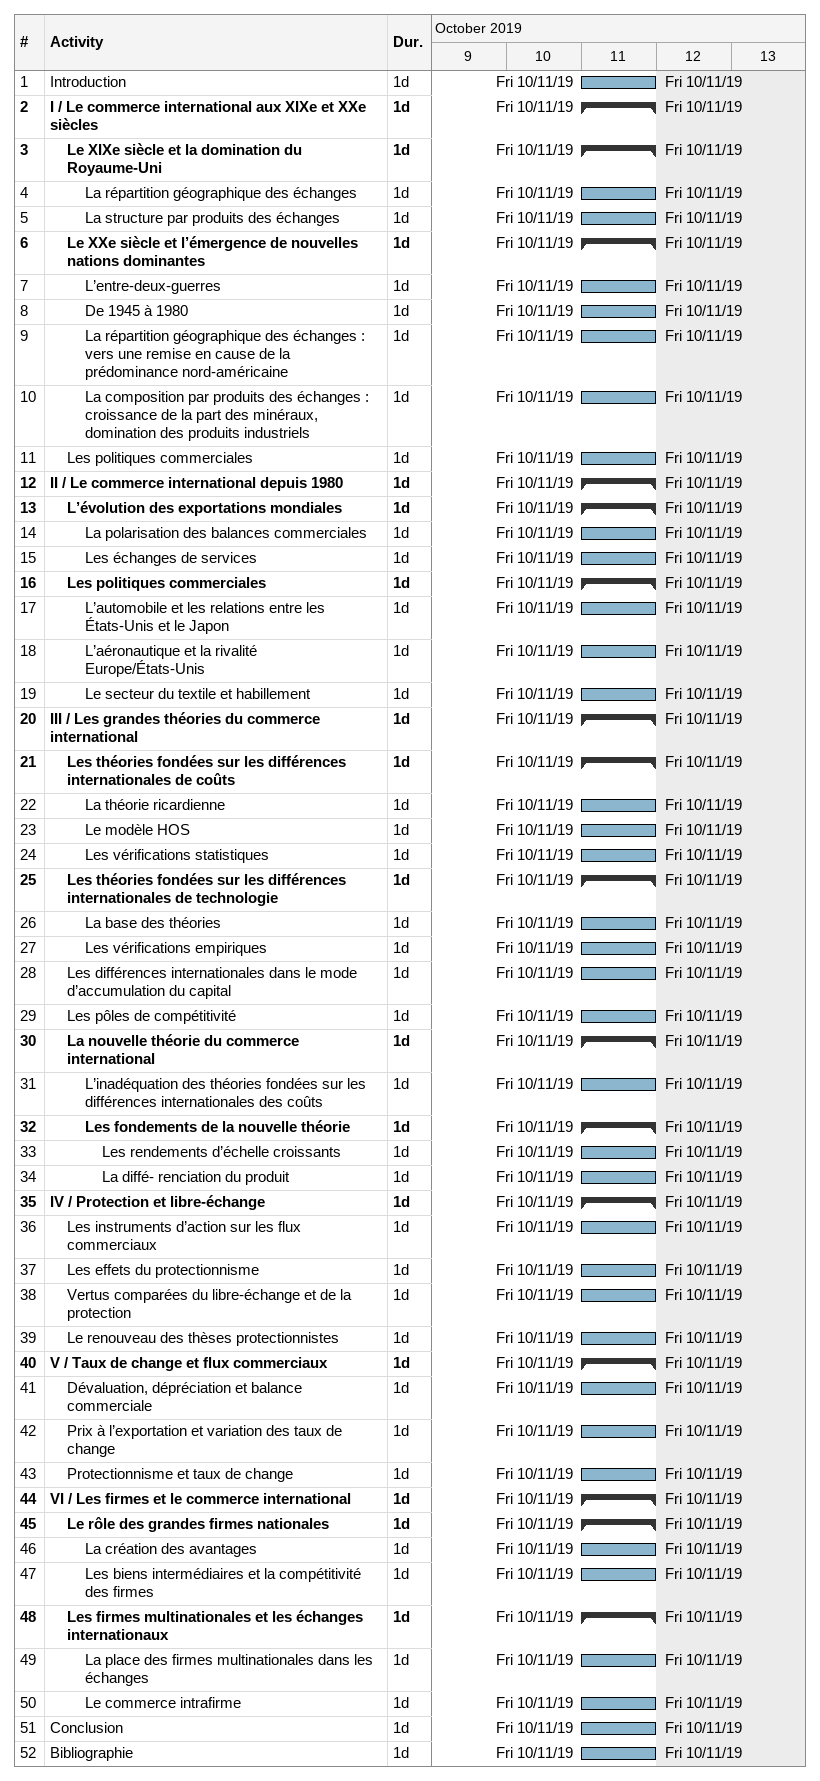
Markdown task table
| ID | Level | Task | Duration | Start | Finish |
|---|---|---|---|---|---|
| 1 | 1 | Introduction | 1d | 2019-10-11 | 2019-10-11 |
| 2 | 1 | **I / Le commerce international aux XIXe et XXe siècles** | 1d | 2019-10-11 | 2019-10-11 |
| 3 | 2 | **Le XIXe siècle et la domination du Royaume-Uni** | 1d | 2019-10-11 | 2019-10-11 |
| 4 | 3 | La répartition géographique des échanges | 1d | 2019-10-11 | 2019-10-11 |
| 5 | 3 | La structure par produits des échanges | 1d | 2019-10-11 | 2019-10-11 |
| 6 | 2 | **Le XXe siècle et l’émergence de nouvelles nations dominantes** | 1d | 2019-10-11 | 2019-10-11 |
| 7 | 3 | L’entre-deux-guerres | 1d | 2019-10-11 | 2019-10-11 |
| 8 | 3 | De 1945 à 1980 | 1d | 2019-10-11 | 2019-10-11 |
| 9 | 3 | La répartition géographique des échanges : vers une remise en cause de la prédominance nord-américaine | 1d | 2019-10-11 | 2019-10-11 |
| 10 | 3 | La composition par produits des échanges : croissance de la part des minéraux, domination des produits industriels | 1d | 2019-10-11 | 2019-10-11 |
| 11 | 2 | Les politiques commerciales | 1d | 2019-10-11 | 2019-10-11 |
| 12 | 1 | **II / Le commerce international depuis 1980** | 1d | 2019-10-11 | 2019-10-11 |
| 13 | 2 | **L’évolution des exportations mondiales** | 1d | 2019-10-11 | 2019-10-11 |
| 14 | 3 | La polarisation des balances commerciales | 1d | 2019-10-11 | 2019-10-11 |
| 15 | 3 | Les échanges de services | 1d | 2019-10-11 | 2019-10-11 |
| 16 | 2 | **Les politiques commerciales** | 1d | 2019-10-11 | 2019-10-11 |
| 17 | 3 | L’automobile et les relations entre les États-Unis et le Japon | 1d | 2019-10-11 | 2019-10-11 |
| 18 | 3 | L’aéronautique et la rivalité Europe/États-Unis | 1d | 2019-10-11 | 2019-10-11 |
| 19 | 3 | Le secteur du textile et habillement | 1d | 2019-10-11 | 2019-10-11 |
| 20 | 1 | **III / Les grandes théories du commerce international** | 1d | 2019-10-11 | 2019-10-11 |
| 21 | 2 | **Les théories fondées sur les différences internationales de coûts** | 1d | 2019-10-11 | 2019-10-11 |
| 22 | 3 | La théorie ricardienne | 1d | 2019-10-11 | 2019-10-11 |
| 23 | 3 | Le modèle HOS | 1d | 2019-10-11 | 2019-10-11 |
| 24 | 3 | Les vérifications statistiques | 1d | 2019-10-11 | 2019-10-11 |
| 25 | 2 | **Les théories fondées sur les différences internationales de technologie** | 1d | 2019-10-11 | 2019-10-11 |
| 26 | 3 | La base des théories | 1d | 2019-10-11 | 2019-10-11 |
| 27 | 3 | Les vérifications empiriques | 1d | 2019-10-11 | 2019-10-11 |
| 28 | 2 | Les différences internationales dans le mode d’accumulation du capital | 1d | 2019-10-11 | 2019-10-11 |
| 29 | 2 | Les pôles de compétitivité | 1d | 2019-10-11 | 2019-10-11 |
| 30 | 2 | **La nouvelle théorie du commerce international** | 1d | 2019-10-11 | 2019-10-11 |
| 31 | 3 | L’inadéquation des théories fondées sur les différences internationales des coûts | 1d | 2019-10-11 | 2019-10-11 |
| 32 | 3 | **Les fondements de la nouvelle théorie** | 1d | 2019-10-11 | 2019-10-11 |
| 33 | 4 | Les rendements d’échelle croissants | 1d | 2019-10-11 | 2019-10-11 |
| 34 | 4 | La diffé- renciation du produit | 1d | 2019-10-11 | 2019-10-11 |
| 35 | 1 | **IV / Protection et libre-échange** | 1d | 2019-10-11 | 2019-10-11 |
| 36 | 2 | Les instruments d’action sur les flux commerciaux | 1d | 2019-10-11 | 2019-10-11 |
| 37 | 2 | Les effets du protectionnisme | 1d | 2019-10-11 | 2019-10-11 |
| 38 | 2 | Vertus comparées du libre-échange et de la protection | 1d | 2019-10-11 | 2019-10-11 |
| 39 | 2 | Le renouveau des thèses protectionnistes | 1d | 2019-10-11 | 2019-10-11 |
| 40 | 1 | **V / Taux de change et flux commerciaux** | 1d | 2019-10-11 | 2019-10-11 |
| 41 | 2 | Dévaluation, dépréciation et balance commerciale | 1d | 2019-10-11 | 2019-10-11 |
| 42 | 2 | Prix à l’exportation et variation des taux de change | 1d | 2019-10-11 | 2019-10-11 |
| 43 | 2 | Protectionnisme et taux de change | 1d | 2019-10-11 | 2019-10-11 |
| 44 | 1 | **VI / Les firmes et le commerce international** | 1d | 2019-10-11 | 2019-10-11 |
| 45 | 2 | **Le rôle des grandes firmes nationales** | 1d | 2019-10-11 | 2019-10-11 |
| 46 | 3 | La création des avantages | 1d | 2019-10-11 | 2019-10-11 |
| 47 | 3 | Les biens intermédiaires et la compétitivité des firmes | 1d | 2019-10-11 | 2019-10-11 |
| 48 | 2 | **Les firmes multinationales et les échanges internationaux** | 1d | 2019-10-11 | 2019-10-11 |
| 49 | 3 | La place des firmes multinationales dans les échanges | 1d | 2019-10-11 | 2019-10-11 |
| 50 | 3 | Le commerce intrafirme | 1d | 2019-10-11 | 2019-10-11 |
| 51 | 1 | Conclusion | 1d | 2019-10-11 | 2019-10-11 |
| 52 | 1 | Bibliographie | 1d | 2019-10-11 | 2019-10-11 |
